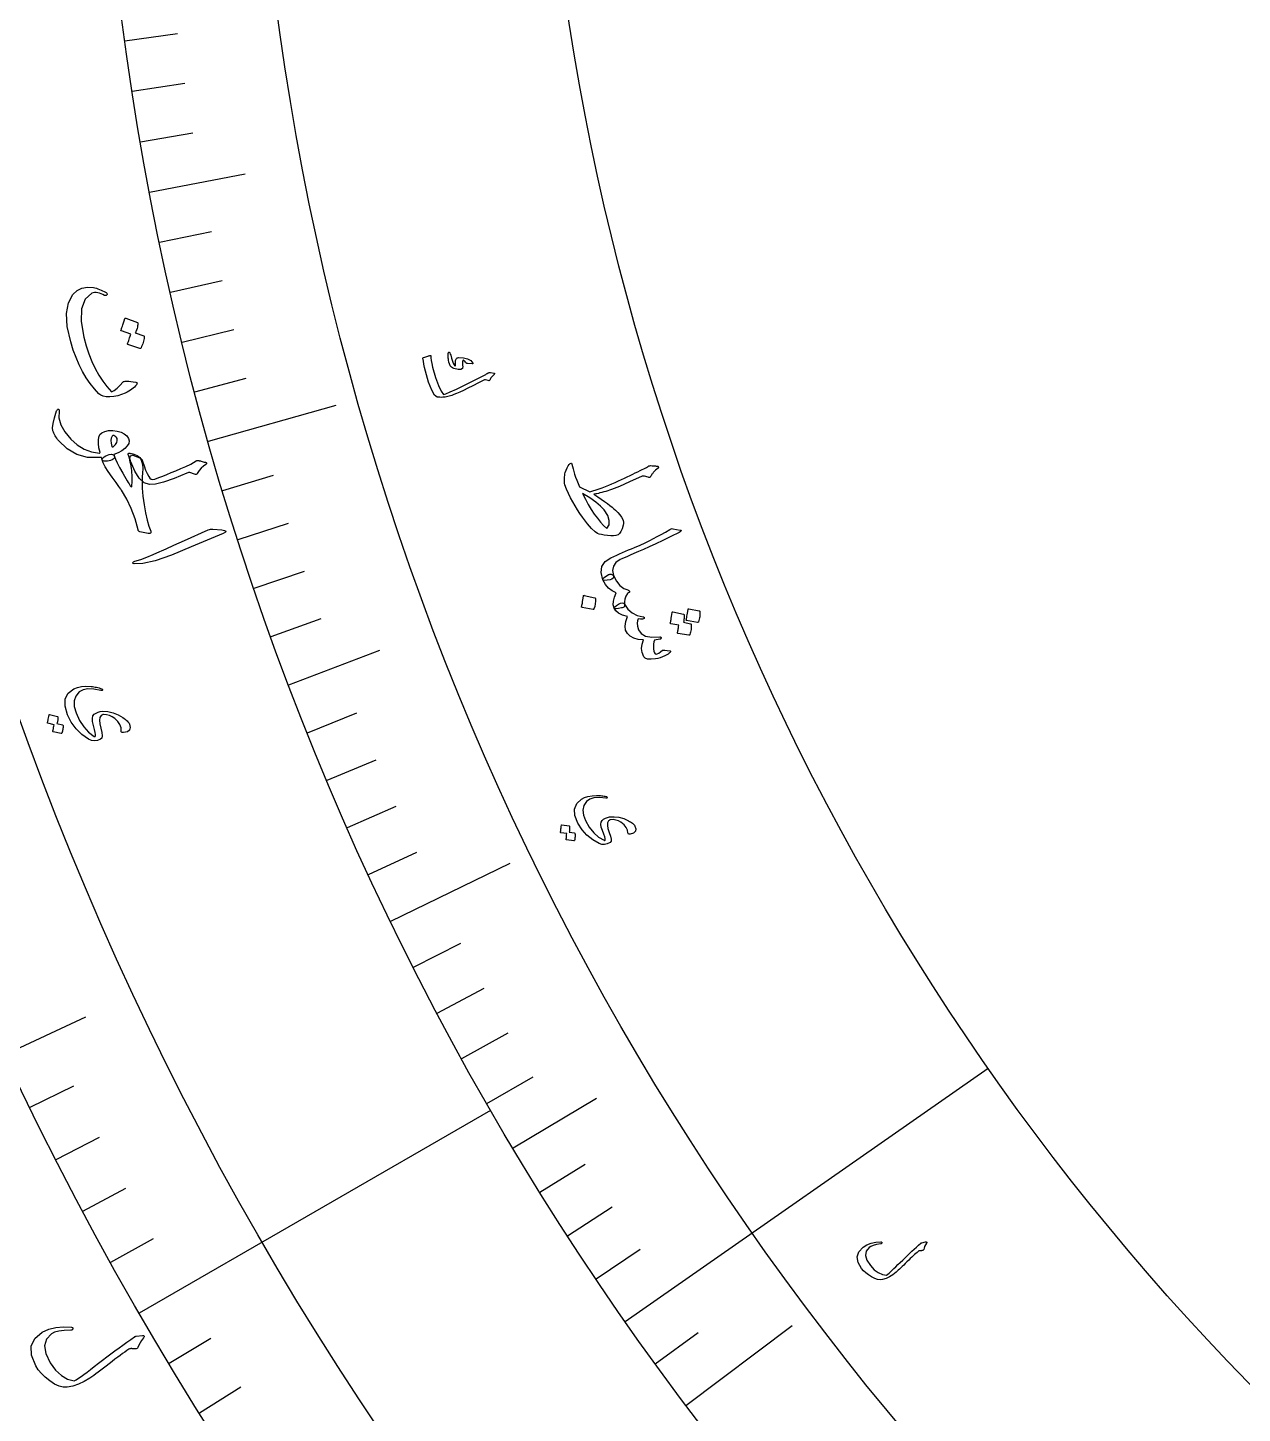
# Model space of a CAD drawing. Header units: millimetres. Extents: x -59 to 59, y -59 to 86.
# Drawn here: x -48.03 to -28.6, y -28.3 to -6.14 of the extents above; entities that cross this region are included whole.
import ezdxf

# ---------------------------------------------------------------- set-up
doc = ezdxf.new("R2010")
doc.units = ezdxf.units.MM
for name, color, linetype in [('CUT_OUTER', 1, 'Continuous'), ('ENGRAVE', 7, 'Continuous'), ('ENGRAVE_FINE', 8, 'Continuous'), ('TEXT', 5, 'Continuous')]:
    doc.layers.add(name, color=color, linetype=linetype)

msp = doc.modelspace()

# ---------------------------------------------------------------- linework, layer by layer
at = {"layer": 'CUT_OUTER'}
msp.add_arc((0, -0.0003), 58.9997, 179.811218, 0.16335, dxfattribs=at)
at = {"layer": 'ENGRAVE'}
for points in [[(-46.0786, -8.766), (-44.5484, -8.4749)], [(-45.1385, -12.7514), (-43.0945, -12.174)], [(-43.8507, -16.6493), (-42.3945, -16.0964)], [(-42.2227, -20.4286), (-40.3107, -19.5035)], [(-48.3923, -22.5657), (-47.0983, -21.9623)], [(-38.4701, -26.8352), (-32.6633, -22.7846)], [(-40.2649, -24.0586), (-38.9278, -23.2597)], [(-46.2414, -26.6975), (-40.6209, -23.4525)], [(-37.4993, -28.1759), (-35.8012, -26.9)]]:
    msp.add_lwpolyline(points, dxfattribs=at)
for radius in [57.82, 57.82, 56.2713, 53.395, 53.395, 51.1235, 46.905, 46.905, 44.427, 39.825, 39.825]:
    msp.add_circle((0, 0), radius, dxfattribs=at)
at = {"layer": 'ENGRAVE_FINE'}
for points in [[(-46.4737, -6.3459), (-45.6319, -6.231)], [(-46.3562, -7.1545), (-45.5165, -7.0249)], [(-46.2244, -7.9612), (-45.3872, -7.817)], [(-45.9186, -9.5686), (-45.0869, -9.3953)], [(-45.7446, -10.3687), (-44.916, -10.1808)], [(-45.5566, -11.166), (-44.7314, -10.9637)], [(-45.3545, -11.9603), (-44.533, -11.7437)], [(-44.9085, -13.5389), (-44.0951, -13.2937)], [(-44.6647, -14.3228), (-43.8557, -14.0633)], [(-44.4071, -15.1026), (-43.6027, -14.829)], [(-44.1357, -15.8782), (-43.3363, -15.5906)], [(-43.552, -17.4156), (-42.7631, -17.1002)], [(-43.2398, -18.1769), (-42.4566, -17.8477)], [(-42.9141, -18.933), (-42.1368, -18.5901)], [(-42.575, -19.6837), (-41.8038, -19.3271)], [(-41.8571, -21.1675), (-41.0989, -20.7841)], [(-41.4784, -21.9002), (-40.7271, -21.5035)], [(-41.0868, -22.6264), (-40.3426, -22.2166)], [(-40.6822, -23.346), (-39.9453, -22.9231)], [(-47.9911, -23.4068), (-47.2911, -23.0654)], [(-47.5753, -24.2408), (-46.8814, -23.8873)], [(-39.8349, -24.7641), (-39.1134, -24.3155)], [(-47.145, -25.0674), (-46.4573, -24.7018)], [(-39.3924, -25.4622), (-38.6788, -25.001)], [(-46.7003, -25.8864), (-46.0192, -25.5088)], [(-38.9374, -26.1526), (-38.2321, -25.6789)], [(-37.9907, -27.5097), (-37.3026, -27.0114)], [(-45.7684, -27.5005), (-45.1009, -27.0993)], [(-45.2815, -28.295), (-44.6211, -27.8823)]]:
    msp.add_lwpolyline(points, dxfattribs=at)
at = {"layer": 'TEXT'}
for points in [[(-46.2893, -11.8489), (-46.3041, -11.8682), (-46.3211, -11.8869), (-46.3403, -11.9048), (-46.3617, -11.922), (-46.3853, -11.9384), (-46.4108, -11.954), (-46.4382, -11.9689), (-46.4676, -11.983), (-46.5278, -12.0069), (-46.589, -12.0248), (-46.6512, -12.0364), (-46.7144, -12.0419), (-46.7724, -12.0404), (-46.8211, -12.0319), (-46.8604, -12.0162), (-46.8905, -11.9934), (-46.9616, -11.9146), (-47.0287, -11.8288), (-47.0918, -11.7359), (-47.1508, -11.636), (-47.2055, -11.529), (-47.2555, -11.4148), (-47.3008, -11.2935), (-47.3413, -11.1651), (-47.396, -10.9195), (-47.4079, -10.7104), (-47.3777, -10.5385), (-47.3057, -10.4039), (-47.24, -10.3408), (-47.1629, -10.3016), (-47.0746, -10.2861), (-46.9751, -10.2941), (-46.9528, -10.2993), (-46.9299, -10.3059), (-46.9062, -10.3139), (-46.8817, -10.3233), (-46.8565, -10.3341), (-46.8305, -10.3464), (-46.8038, -10.36), (-46.7763, -10.375), (-46.7683, -10.3803), (-46.7628, -10.3864), (-46.7596, -10.3934), (-46.7589, -10.4011), (-46.7597, -10.4066), (-46.7624, -10.4117), (-46.7669, -10.4163), (-46.7732, -10.4205), (-46.7794, -10.4231), (-46.7858, -10.4238), (-46.7923, -10.4226), (-46.799, -10.4193), (-46.8257, -10.4055), (-46.8528, -10.3937), (-46.8803, -10.3841), (-46.9082, -10.3765), (-46.9341, -10.3729), (-46.9582, -10.3731), (-46.9807, -10.3774), (-47.0013, -10.3856), (-47.1111, -10.4824), (-47.1696, -10.6321), (-47.1765, -10.8348), (-47.131, -11.0898), (-47.0929, -11.227), (-47.0498, -11.356), (-47.0018, -11.4769), (-46.9488, -11.5896), (-46.891, -11.6943), (-46.8283, -11.791), (-46.7608, -11.8797), (-46.6886, -11.9604), (-46.6456, -11.9398), (-46.6007, -11.9064), (-46.5537, -11.8603), (-46.5047, -11.8016), (-46.4993, -11.7988), (-46.4885, -11.7963), (-46.4724, -11.7943), (-46.4509, -11.7926), (-46.4486, -11.793), (-46.4466, -11.7933), (-46.445, -11.7933), (-46.4437, -11.7931), (-46.414, -11.7931), (-46.38, -11.7955), (-46.342, -11.8003), (-46.2999, -11.8075), (-46.2864, -11.8121), (-46.2802, -11.8205), (-46.2812, -11.8327), (-46.2893, -11.8489)], [(-46.1724, -11.0683), (-46.169, -11.0703), (-46.1665, -11.0737), (-46.1647, -11.0785), (-46.1639, -11.0846), (-46.1668, -11.1079), (-46.1708, -11.1307), (-46.1758, -11.153), (-46.1817, -11.1749), (-46.1887, -11.1965), (-46.1969, -11.218), (-46.2063, -11.2393), (-46.2168, -11.2605), (-46.2206, -11.265), (-46.225, -11.2676), (-46.2302, -11.2685), (-46.2361, -11.2675), (-46.4287, -11.2035), (-46.4316, -11.2012), (-46.4327, -11.197), (-46.4318, -11.1909), (-46.4291, -11.1828), (-46.4262, -11.1771), (-46.4225, -11.168), (-46.418, -11.1555), (-46.4127, -11.1397), (-46.4065, -11.1203), (-46.3992, -11.0973), (-46.391, -11.0705), (-46.3817, -11.0401), (-46.5314, -10.988), (-46.5363, -10.9851), (-46.5384, -10.9804), (-46.5378, -10.9739), (-46.5344, -10.9656), (-46.5314, -10.9584), (-46.5271, -10.9472), (-46.5214, -10.9318), (-46.5143, -10.9124), (-46.5059, -10.8887), (-46.4962, -10.8604), (-46.4853, -10.8275), (-46.4731, -10.79), (-46.4706, -10.7858), (-46.4676, -10.7835), (-46.4642, -10.7831), (-46.4604, -10.7847), (-46.2745, -10.8539), (-46.2711, -10.856), (-46.2685, -10.8594), (-46.2668, -10.8641), (-46.266, -10.8702), (-46.2677, -10.8899), (-46.2705, -10.9092), (-46.2744, -10.9281), (-46.2793, -10.9468), (-46.2853, -10.9652), (-46.292, -10.9831), (-46.2995, -11.0007), (-46.3079, -11.0179)], [(-40.5684, -11.6825), (-40.58, -11.6935), (-40.5909, -11.7047), (-40.601, -11.7159), (-40.6102, -11.7273), (-40.6186, -11.7388), (-40.6262, -11.7506), (-40.6329, -11.7627), (-40.6387, -11.775), (-40.6425, -11.7802), (-40.6478, -11.7831), (-40.6546, -11.7838), (-40.663, -11.7821), (-40.708, -11.7705), (-40.7128, -11.7695), (-40.7167, -11.769), (-40.7199, -11.7688), (-40.7222, -11.7692), (-40.82, -11.82), (-40.9085, -11.8652), (-40.9878, -11.905), (-41.0578, -11.9392), (-41.1186, -11.9678), (-41.1701, -11.9905), (-41.2122, -12.0075), (-41.245, -12.0186), (-41.3076, -12.0369), (-41.3278, -12.0415), (-41.3484, -12.0453), (-41.3693, -12.0481), (-41.3906, -12.0499), (-41.4122, -12.0507), (-41.4343, -12.0504), (-41.4568, -12.0491), (-41.4796, -12.0466), (-41.5212, -12.0166), (-41.5664, -11.9371), (-41.6149, -11.808), (-41.6664, -11.6292), (-41.68, -11.5727), (-41.6912, -11.52), (-41.6998, -11.4711), (-41.7059, -11.4261), (-41.7053, -11.4217), (-41.7036, -11.4182), (-41.7008, -11.4156), (-41.6969, -11.4139), (-41.6775, -11.4073), (-41.6598, -11.4015), (-41.6439, -11.3964), (-41.6296, -11.392), (-41.6169, -11.3883), (-41.6056, -11.3853), (-41.5956, -11.3828), (-41.587, -11.381), (-41.5822, -11.3803), (-41.579, -11.3813), (-41.5777, -11.3839), (-41.5782, -11.3883), (-41.579, -11.4209), (-41.575, -11.4615), (-41.5661, -11.5102), (-41.5523, -11.5669), (-41.5052, -11.7345), (-41.4601, -11.8632), (-41.4172, -11.9531), (-41.3768, -12.0042), (-41.3379, -11.9928), (-41.2694, -11.9644), (-41.1713, -11.9189), (-41.0437, -11.8566), (-40.9161, -11.7932), (-40.8197, -11.745), (-40.7545, -11.7118), (-40.7205, -11.6935), (-40.7112, -11.6882), (-40.7026, -11.6833), (-40.6946, -11.6787), (-40.6871, -11.6744), (-40.6804, -11.6705), (-40.6744, -11.667), (-40.6691, -11.6639), (-40.6646, -11.6611), (-40.6546, -11.6559), (-40.6445, -11.6527), (-40.6344, -11.6514), (-40.6242, -11.6523), (-40.5687, -11.6622), (-40.5648, -11.6632), (-40.562, -11.6647), (-40.5604, -11.6667), (-40.5597, -11.6691), (-40.5606, -11.6726), (-40.5623, -11.676), (-40.5649, -11.6793), (-40.5684, -11.6825)], [(-40.9071, -11.5047), (-40.9067, -11.5072), (-40.9071, -11.5095), (-40.9082, -11.5117), (-40.9101, -11.5138), (-40.9119, -11.5148), (-40.914, -11.5156), (-40.9164, -11.5161), (-40.919, -11.5163), (-40.9945, -11.5088), (-41.0023, -11.5075), (-41.0086, -11.5055), (-41.0132, -11.503), (-41.0164, -11.4998), (-41.0254, -11.4852), (-41.0352, -11.4733), (-41.0458, -11.4641), (-41.0572, -11.4578), (-41.0623, -11.4574), (-41.0666, -11.4611), (-41.0701, -11.4691), (-41.0727, -11.4813), (-41.0732, -11.4892), (-41.0735, -11.4972), (-41.0735, -11.5054), (-41.0734, -11.5138), (-41.0729, -11.5224), (-41.0722, -11.5314), (-41.0712, -11.5408), (-41.0699, -11.5505), (-41.0744, -11.5866), (-41.0993, -11.6048), (-41.1446, -11.6051), (-41.2105, -11.5873), (-41.2311, -11.5781), (-41.248, -11.5682), (-41.2611, -11.5576), (-41.2704, -11.5462), (-41.2773, -11.5329), (-41.284, -11.5135), (-41.2905, -11.4883), (-41.2966, -11.4571), (-41.2994, -11.4411), (-41.3015, -11.4257), (-41.3029, -11.411), (-41.3036, -11.397), (-41.3038, -11.3838), (-41.3038, -11.3713), (-41.3035, -11.3596), (-41.303, -11.3487), (-41.3013, -11.3416), (-41.2986, -11.3361), (-41.2949, -11.3323), (-41.2902, -11.3301), (-41.2849, -11.3295), (-41.2807, -11.3309), (-41.2774, -11.3343), (-41.2751, -11.3397), (-41.269, -11.3572), (-41.2624, -11.3771), (-41.2553, -11.3994), (-41.2477, -11.4242), (-41.2334, -11.4705), (-41.2204, -11.5061), (-41.2088, -11.5311), (-41.1987, -11.5454), (-41.1966, -11.5471), (-41.1943, -11.5476), (-41.1917, -11.5471), (-41.189, -11.5455), (-41.1875, -11.5438), (-41.1864, -11.5413), (-41.1857, -11.5378), (-41.1854, -11.5335), (-41.1868, -11.494), (-41.1866, -11.4772), (-41.1845, -11.4624), (-41.1805, -11.4494), (-41.1746, -11.4384), (-41.1669, -11.4282), (-41.158, -11.421), (-41.1479, -11.4168), (-41.1367, -11.4155), (-41.0577, -11.4186), (-40.9932, -11.4345), (-40.9429, -11.4632), (-40.9071, -11.5047)], [(-46.8763, -13.0136), (-47.0703, -13.0117), (-47.2448, -12.966), (-47.3997, -12.8765), (-47.5347, -12.7429), (-47.55, -12.7232), (-47.5643, -12.7035), (-47.5775, -12.6838), (-47.5897, -12.6642), (-47.6007, -12.6447), (-47.6103, -12.6254), (-47.6185, -12.6063), (-47.6253, -12.5874), (-47.6313, -12.5376), (-47.6235, -12.4673), (-47.6019, -12.3769), (-47.5664, -12.2663), (-47.5604, -12.2539), (-47.5536, -12.2457), (-47.5459, -12.2418), (-47.5375, -12.2422), (-47.5301, -12.2459), (-47.5256, -12.2522), (-47.5239, -12.261), (-47.5251, -12.2723), (-47.5309, -12.3791), (-47.5018, -12.4897), (-47.4378, -12.6039), (-47.3388, -12.7214), (-47.2362, -12.811), (-47.1257, -12.878), (-47.0074, -12.9223), (-46.8815, -12.9439), (-46.8777, -12.9424), (-46.8749, -12.9403), (-46.8731, -12.9376), (-46.8724, -12.9343), (-46.8889, -12.8573), (-46.8978, -12.7903), (-46.8992, -12.7334), (-46.8931, -12.6867), (-46.8748, -12.6469), (-46.8429, -12.6164), (-46.7973, -12.5953), (-46.738, -12.5834), (-46.7299, -12.5826), (-46.7217, -12.582), (-46.7132, -12.5816), (-46.7045, -12.5815), (-46.6955, -12.5816), (-46.686, -12.5818), (-46.676, -12.5822), (-46.6655, -12.5827), (-46.5961, -12.5916), (-46.5358, -12.6088), (-46.4848, -12.6342), (-46.4429, -12.668), (-46.4145, -12.7064), (-46.404, -12.7458), (-46.4113, -12.7864), (-46.4365, -12.8281), (-46.4762, -12.8695), (-46.5253, -12.9062), (-46.584, -12.9382), (-46.6522, -12.9656), (-46.651, -12.9699), (-46.6496, -12.974), (-46.6481, -12.978), (-46.6466, -12.9817), (-46.645, -12.9855), (-46.6435, -12.9894), (-46.6422, -12.9936), (-46.6409, -12.9979), (-46.6399, -13.0135), (-46.6461, -13.0277), (-46.6595, -13.0403), (-46.6801, -13.0513), (-46.7036, -13.0601), (-46.7281, -13.0665), (-46.7536, -13.0706), (-46.7801, -13.0722), (-46.804, -13.0713), (-46.8218, -13.0678), (-46.8337, -13.0618), (-46.8394, -13.0532), (-46.8511, -13.0114), (-46.8551, -13.0122), (-46.8607, -13.0128), (-46.8677, -13.0133), (-46.8763, -13.0136)], [(-46.661, -12.8406), (-46.6273, -12.8066), (-46.6059, -12.7736), (-46.5969, -12.7417), (-46.6002, -12.7109), (-46.6097, -12.6945), (-46.6213, -12.6807), (-46.6352, -12.6697), (-46.6513, -12.6612), (-46.6591, -12.6593), (-46.6667, -12.6607), (-46.6739, -12.6656), (-46.6807, -12.6739), (-46.6943, -12.7019), (-46.6989, -12.7384), (-46.6944, -12.7833), (-46.6808, -12.8366), (-46.6782, -12.8418), (-46.6741, -12.8442), (-46.6683, -12.8438), (-46.661, -12.8406)], [(-46.192, -13.2619), (-46.1969, -13.3197), (-46.1994, -13.3792), (-46.1996, -13.4405), (-46.1975, -13.5034), (-46.1932, -13.5679), (-46.187, -13.6336), (-46.1788, -13.7005), (-46.1688, -13.7686), (-46.146, -13.8993), (-46.1204, -14.0136), (-46.0922, -14.1114), (-46.0615, -14.1927), (-46.0587, -14.2016), (-46.0586, -14.2096), (-46.0612, -14.2166), (-46.0665, -14.2227), (-46.0735, -14.2274), (-46.0813, -14.2302), (-46.09, -14.2313), (-46.0996, -14.2305), (-46.2343, -14.2008), (-46.2455, -14.1972), (-46.254, -14.1908), (-46.2598, -14.1814), (-46.263, -14.1692), (-46.3128, -13.9947), (-46.3734, -13.8314), (-46.4447, -13.6793), (-46.5271, -13.5381), (-46.5318, -13.5303), (-46.5405, -13.5171), (-46.5534, -13.4986), (-46.5702, -13.4747), (-46.5911, -13.4455), (-46.616, -13.4109), (-46.645, -13.3709), (-46.6779, -13.3255), (-46.7402, -13.2369), (-46.7879, -13.1615), (-46.8212, -13.0995), (-46.8401, -13.051), (-46.8389, -13.037), (-46.8282, -13.0216), (-46.808, -13.0047), (-46.7781, -12.9864), (-46.7269, -12.9664), (-46.6874, -12.9618), (-46.6594, -12.9725), (-46.6431, -12.9985), (-46.6267, -13.0404), (-46.5985, -13.0988), (-46.5586, -13.1736), (-46.5068, -13.2648), (-46.4804, -13.3106), (-46.4572, -13.3507), (-46.4372, -13.3851), (-46.4205, -13.4137), (-46.407, -13.4365), (-46.3969, -13.4533), (-46.3902, -13.4641), (-46.3868, -13.4689), (-46.3852, -13.4707), (-46.3838, -13.4722), (-46.3826, -13.4735), (-46.3816, -13.4745), (-46.3808, -13.4755), (-46.3802, -13.4765), (-46.3797, -13.4775), (-46.3793, -13.4786), (-46.3741, -13.4843), (-46.3701, -13.4859), (-46.3672, -13.4835), (-46.3656, -13.4769), (-46.3613, -13.449), (-46.3583, -13.4199), (-46.3566, -13.3898), (-46.3562, -13.3586), (-46.3571, -13.3262), (-46.359, -13.2927), (-46.3619, -13.2581), (-46.3659, -13.2222), (-46.3704, -13.1872), (-46.3756, -13.1529), (-46.3815, -13.1192), (-46.388, -13.0861), (-46.3953, -13.0539), (-46.4034, -13.0231), (-46.4123, -12.9934), (-46.422, -12.9651), (-46.4231, -12.9573), (-46.4217, -12.9515), (-46.4176, -12.9475), (-46.411, -12.9455), (-46.3981, -12.9459), (-46.3852, -12.9472), (-46.3724, -12.9493), (-46.3597, -12.9524), (-46.3467, -12.9561), (-46.3334, -12.9603), (-46.3196, -12.9649), (-46.3053, -12.97), (-46.2777, -12.9822), (-46.2552, -12.9958), (-46.2379, -13.0109), (-46.2257, -13.0274), (-46.2063, -13.0723), (-46.1942, -13.1263), (-46.1894, -13.1895), (-46.192, -13.2619)], [(-45.9947, -13.3574), (-45.9335, -13.3345), (-45.8694, -13.3096), (-45.8023, -13.2829), (-45.7321, -13.2544), (-45.6588, -13.2237), (-45.5819, -13.1908), (-45.5016, -13.1556), (-45.4179, -13.1182), (-45.336, -13.0669), (-45.3244, -13.0632), (-45.3129, -13.0613), (-45.3014, -13.0612), (-45.2901, -13.0628), (-45.2841, -13.0641), (-45.2762, -13.066), (-45.2663, -13.0687), (-45.2544, -13.0721), (-45.2404, -13.0761), (-45.2243, -13.0804), (-45.206, -13.0851), (-45.1855, -13.0902), (-45.1787, -13.0921), (-45.1734, -13.0953), (-45.1694, -13.0998), (-45.1669, -13.1055), (-45.1666, -13.1107), (-45.1686, -13.1158), (-45.1731, -13.1207), (-45.18, -13.1254), (-45.2186, -13.1525), (-45.2541, -13.185), (-45.2865, -13.223), (-45.3158, -13.2665), (-45.3243, -13.2778), (-45.3342, -13.2841), (-45.3457, -13.2852), (-45.3586, -13.2814), (-45.4348, -13.255), (-45.4436, -13.2537), (-45.4544, -13.2544), (-45.4673, -13.2571), (-45.4823, -13.2619), (-45.6881, -13.3479), (-45.8563, -13.4072), (-45.9869, -13.4398), (-46.0799, -13.4456), (-46.1651, -13.4166), (-46.2437, -13.3461), (-46.3155, -13.2341), (-46.3802, -13.0803), (-46.3936, -13.0203), (-46.3832, -12.986), (-46.3492, -12.9773), (-46.2915, -12.9943), (-46.2835, -12.9978), (-46.2757, -13.0013), (-46.2681, -13.0047), (-46.2606, -13.0079), (-46.2533, -13.0111), (-46.2462, -13.0141), (-46.2393, -13.0171), (-46.2325, -13.0199), (-46.219, -13.0278), (-46.2078, -13.0388), (-46.199, -13.0527), (-46.1926, -13.0696), (-46.1681, -13.1468), (-46.1433, -13.2139), (-46.1184, -13.2709), (-46.0933, -13.318), (-46.0744, -13.3432), (-46.0516, -13.3581), (-46.0251, -13.3629), (-45.9947, -13.3574)], [(-38.0647, -13.1429), (-38.0411, -13.1446), (-38.0202, -13.1461), (-38.002, -13.1475), (-37.9865, -13.1489), (-37.9738, -13.15), (-37.9641, -13.1509), (-37.9574, -13.1515), (-37.9537, -13.1519), (-37.9485, -13.1536), (-37.9442, -13.1564), (-37.9409, -13.1602), (-37.9385, -13.1652), (-37.9378, -13.1697), (-37.9386, -13.174), (-37.9412, -13.1781), (-37.9454, -13.182), (-37.9661, -13.2), (-37.9843, -13.2162), (-38, -13.2304), (-38.0131, -13.2427), (-38.0186, -13.2491), (-38.0243, -13.2562), (-38.0303, -13.264), (-38.0366, -13.2726), (-38.0431, -13.282), (-38.0498, -13.2924), (-38.0566, -13.3038), (-38.0637, -13.3162), (-38.072, -13.3253), (-38.0814, -13.3307), (-38.0918, -13.3323), (-38.1033, -13.3301), (-38.1627, -13.3114), (-38.172, -13.3094), (-38.181, -13.309), (-38.1897, -13.3103), (-38.198, -13.3134), (-38.3994, -13.4039), (-38.5636, -13.4743), (-38.6907, -13.5245), (-38.7806, -13.5544), (-38.8147, -13.5641), (-38.8459, -13.5727), (-38.8742, -13.5801), (-38.8996, -13.5864), (-38.9222, -13.5916), (-38.9422, -13.5957), (-38.9594, -13.5988), (-38.974, -13.6008), (-38.9111, -13.6421), (-38.8539, -13.6807), (-38.8023, -13.7165), (-38.7564, -13.7496), (-38.7161, -13.7799), (-38.6813, -13.8071), (-38.652, -13.8315), (-38.6283, -13.8529), (-38.5902, -13.8924), (-38.5579, -13.9305), (-38.5313, -13.9673), (-38.5105, -14.0026), (-38.5026, -14.0225), (-38.4988, -14.0449), (-38.4992, -14.0698), (-38.5036, -14.0973), (-38.5192, -14.1544), (-38.5381, -14.199), (-38.5602, -14.231), (-38.5857, -14.2505), (-38.6179, -14.2617), (-38.6566, -14.2676), (-38.7018, -14.2682), (-38.7534, -14.2634), (-38.8053, -14.2558), (-38.8493, -14.2474), (-38.8852, -14.2381), (-38.9133, -14.2281), (-38.9538, -14.2012), (-39.0074, -14.1491), (-39.0741, -14.0716), (-39.1536, -13.9685), (-39.1955, -13.9101), (-39.2355, -13.8498), (-39.2737, -13.7875), (-39.3101, -13.7234), (-39.3446, -13.6576), (-39.3773, -13.5905), (-39.4083, -13.5221), (-39.4374, -13.4524), (-39.4411, -13.4245), (-39.4434, -13.3976), (-39.4443, -13.3718), (-39.4437, -13.3469), (-39.4419, -13.3228), (-39.4387, -13.2992), (-39.4344, -13.2761), (-39.4288, -13.2535), (-39.4161, -13.213), (-39.4014, -13.178), (-39.385, -13.1484), (-39.3666, -13.1244), (-39.3499, -13.1091), (-39.337, -13.1029), (-39.3278, -13.1059), (-39.3224, -13.1182), (-39.3147, -13.1552), (-39.305, -13.1947), (-39.2932, -13.2365), (-39.2794, -13.2807), (-39.2636, -13.3272), (-39.2457, -13.3761), (-39.2257, -13.4274), (-39.2037, -13.4809), (-39.0377, -13.5636), (-38.9876, -13.5488), (-38.9374, -13.5327), (-38.8871, -13.5154), (-38.8366, -13.4969), (-38.786, -13.4773), (-38.7348, -13.4565), (-38.6833, -13.4348), (-38.6313, -13.4119), (-38.5801, -13.3888), (-38.5307, -13.366), (-38.4831, -13.3436), (-38.4374, -13.3216), (-38.3933, -13.3002), (-38.3507, -13.2796), (-38.3095, -13.2598), (-38.2698, -13.2407), (-38.233, -13.223), (-38.2008, -13.2072), (-38.173, -13.1934), (-38.1496, -13.1815), (-38.1307, -13.1716), (-38.116, -13.1635), (-38.1055, -13.1572), (-38.0993, -13.1528), (-38.092, -13.1488), (-38.0837, -13.1459), (-38.0746, -13.1439), (-38.0647, -13.1429)], [(-38.8072, -13.8513), (-38.8633, -13.7892), (-38.9395, -13.7249), (-39.0356, -13.658), (-39.1518, -13.5884), (-39.1069, -13.6795), (-39.0608, -13.7647), (-39.0135, -13.8439), (-38.9651, -13.9172), (-38.9158, -13.9845), (-38.866, -14.0458), (-38.8158, -14.1012), (-38.765, -14.1505), (-38.7297, -14.0916), (-38.725, -14.0222), (-38.7509, -13.9422), (-38.8072, -13.8513)], [(-44.9247, -14.1713), (-44.8784, -14.1789), (-44.8592, -14.1906), (-44.8672, -14.2066), (-44.9023, -14.2269), (-45.4157, -14.4436), (-45.7309, -14.5762), (-45.988, -14.6655), (-46.1872, -14.7109), (-46.3285, -14.7123), (-46.3413, -14.7084), (-46.349, -14.7038), (-46.3515, -14.6985), (-46.349, -14.6925), (-46.3439, -14.6866), (-46.3365, -14.6813), (-46.3269, -14.6765), (-46.3151, -14.6721), (-46.2215, -14.6425), (-46.1237, -14.6067), (-46.0216, -14.5649), (-45.9152, -14.517), (-45.8872, -14.505), (-45.8119, -14.4719), (-45.6892, -14.4176), (-45.5191, -14.3423), (-45.1427, -14.1725), (-45.1223, -14.1649), (-45.1028, -14.1599), (-45.0842, -14.1576), (-45.0666, -14.1579)], [(-37.5906, -14.1735), (-37.5836, -14.1749), (-37.5786, -14.1768), (-37.5756, -14.1792), (-37.5745, -14.182), (-37.5754, -14.1873), (-37.5813, -14.1939), (-37.5922, -14.202), (-37.6083, -14.2114), (-37.7422, -14.2793), (-37.8666, -14.3405), (-37.9815, -14.3951), (-38.0869, -14.4429), (-38.1776, -14.4824), (-38.2588, -14.5179), (-38.3306, -14.5495), (-38.393, -14.5771), (-38.4459, -14.6006), (-38.4895, -14.6199), (-38.5237, -14.6349), (-38.5486, -14.6458), (-38.6181, -14.6912), (-38.6599, -14.7492), (-38.6739, -14.8198), (-38.6599, -14.9028), (-38.6572, -14.9264), (-38.665, -14.9452), (-38.6832, -14.9591), (-38.7118, -14.9681), (-38.7592, -14.9763), (-38.7944, -14.979), (-38.8172, -14.976), (-38.8277, -14.9675), (-38.8553, -14.8531), (-38.8431, -14.7566), (-38.7914, -14.6781), (-38.7003, -14.6176), (-38.6539, -14.596), (-38.6072, -14.5748), (-38.5604, -14.5538), (-38.5132, -14.5331), (-38.4659, -14.5127), (-38.4184, -14.4923), (-38.3707, -14.472), (-38.3229, -14.4517), (-38.2316, -14.4133), (-38.15, -14.3771), (-38.0782, -14.3429), (-38.0161, -14.3108), (-37.9571, -14.2784), (-37.8946, -14.2431), (-37.8284, -14.2049), (-37.7586, -14.1638), (-37.7458, -14.157), (-37.7334, -14.1528), (-37.7214, -14.151), (-37.7098, -14.1517)], [(-38.481, -15.3589), (-38.4798, -15.3756), (-38.4805, -15.3884), (-38.4829, -15.3974), (-38.4872, -15.4025), (-38.495, -15.4072), (-38.505, -15.4118), (-38.5173, -15.4161), (-38.5318, -15.4203), (-38.5793, -15.431), (-38.6145, -15.4355), (-38.6374, -15.4336), (-38.648, -15.4255), (-38.6611, -15.3722), (-38.6599, -15.3131), (-38.6445, -15.2486), (-38.6148, -15.1785), (-38.6791, -15.1481), (-38.7361, -15.1028), (-38.7857, -15.0426), (-38.8277, -14.9675), (-38.8293, -14.9583), (-38.8267, -14.9493), (-38.82, -14.9407), (-38.8091, -14.9323), (-38.7366, -14.8871), (-38.7285, -14.8821), (-38.7188, -14.8792), (-38.7074, -14.8784), (-38.6945, -14.8796), (-38.6837, -14.8826), (-38.6744, -14.8874), (-38.6664, -14.8942), (-38.6599, -14.9028), (-38.6093, -14.992), (-38.554, -15.0598), (-38.4939, -15.1062), (-38.4293, -15.1314), (-38.4208, -15.1339), (-38.4137, -15.1382), (-38.4082, -15.144), (-38.4041, -15.1516), (-38.4023, -15.1593), (-38.4034, -15.1658), (-38.4074, -15.171), (-38.4143, -15.1749), (-38.4211, -15.1779), (-38.4269, -15.181), (-38.4315, -15.1842), (-38.4351, -15.1875), (-38.4602, -15.2336), (-38.4762, -15.2776), (-38.4831, -15.3194), (-38.481, -15.3589)], [(-38.955, -15.2578), (-38.9518, -15.2592), (-38.9491, -15.262), (-38.947, -15.266), (-38.9454, -15.2714), (-38.9456, -15.3139), (-38.9499, -15.3555), (-38.9583, -15.3962), (-38.9707, -15.4362), (-38.9732, -15.4406), (-38.9764, -15.4434), (-38.9803, -15.4445), (-38.9848, -15.444), (-39.1612, -15.4108), (-39.1658, -15.4088), (-39.1683, -15.4048), (-39.1687, -15.3989), (-39.1668, -15.3911), (-39.1652, -15.3843), (-39.1629, -15.3737), (-39.16, -15.3592), (-39.1564, -15.341), (-39.1522, -15.3187), (-39.1476, -15.2922), (-39.1424, -15.2614), (-39.1368, -15.2263), (-39.1355, -15.2214), (-39.1334, -15.2184), (-39.1306, -15.2173), (-39.1271, -15.2181)], [(-37.751, -16.106), (-37.7465, -16.1088), (-37.7455, -16.1139), (-37.7478, -16.1212), (-37.7534, -16.1308), (-37.7647, -16.1433), (-37.7825, -16.1568), (-37.8071, -16.1712), (-37.8383, -16.1866), (-37.8743, -16.2027), (-37.9105, -16.2159), (-37.9469, -16.2261), (-37.9834, -16.2334), (-38.0574, -16.2408), (-38.114, -16.2379), (-38.1532, -16.2249), (-38.175, -16.2017), (-38.1988, -16.135), (-38.2073, -16.0676), (-38.2005, -15.9995), (-38.1784, -15.9309), (-38.261, -15.9246), (-38.3314, -15.9054), (-38.3894, -15.8734), (-38.435, -15.8285), (-38.4636, -15.7734), (-38.473, -15.7096), (-38.4631, -15.6373), (-38.4339, -15.5564), (-38.5141, -15.533), (-38.5765, -15.5033), (-38.6212, -15.4675), (-38.648, -15.4255), (-38.6466, -15.4144), (-38.6347, -15.3996), (-38.6124, -15.3813), (-38.5798, -15.3593), (-38.5456, -15.3425), (-38.5178, -15.3368), (-38.4962, -15.3423), (-38.481, -15.3589), (-38.4272, -15.4371), (-38.3593, -15.497), (-38.2773, -15.5387), (-38.1814, -15.562), (-38.1762, -15.5632), (-38.172, -15.5652), (-38.1689, -15.5678), (-38.1669, -15.5712), (-38.1656, -15.5757), (-38.1653, -15.5802), (-38.1662, -15.5846), (-38.1682, -15.589), (-38.1775, -15.5948), (-38.196, -15.5976), (-38.2239, -15.5975), (-38.261, -15.5944), (-38.2763, -15.6246), (-38.2808, -15.6636), (-38.2743, -15.7114), (-38.2568, -15.7681), (-38.2145, -15.8302), (-38.1436, -15.8703), (-38.0442, -15.8883), (-37.9164, -15.8842), (-37.9099, -15.8839), (-37.9048, -15.8847), (-37.9011, -15.8867), (-37.8989, -15.8898), (-37.8972, -15.8951), (-37.8967, -15.9002), (-37.8974, -15.905), (-37.8993, -15.9094), (-37.9029, -15.9136), (-37.907, -15.9169), (-37.9114, -15.9193), (-37.9162, -15.9208), (-38.0013, -15.9349), (-38.0114, -15.9644), (-38.0173, -15.9974), (-38.019, -16.0338), (-38.0166, -16.0736), (-38.0103, -16.1107), (-38.0011, -16.1371), (-37.9891, -16.1528), (-37.9744, -16.1578), (-37.9567, -16.154), (-37.9343, -16.1424), (-37.9069, -16.123), (-37.8748, -16.0959), (-37.8635, -16.0934), (-37.8391, -16.0943), (-37.8016, -16.0985), (-37.751, -16.106)], [(-37.4247, -15.6718), (-37.4214, -15.6731), (-37.4187, -15.6757), (-37.4165, -15.6796), (-37.4149, -15.6848), (-37.4142, -15.7055), (-37.4145, -15.7259), (-37.4156, -15.746), (-37.4177, -15.7659), (-37.4207, -15.7857), (-37.4248, -15.8055), (-37.43, -15.8254), (-37.4362, -15.8453), (-37.4388, -15.8498), (-37.4423, -15.8527), (-37.4467, -15.8542), (-37.452, -15.8541), (-37.6288, -15.8259), (-37.6316, -15.8243), (-37.6331, -15.8207), (-37.6332, -15.8153), (-37.632, -15.8079), (-37.631, -15.803), (-37.6296, -15.7954), (-37.6278, -15.785), (-37.6254, -15.7719), (-37.6227, -15.7561), (-37.6197, -15.7377), (-37.6165, -15.7166), (-37.613, -15.6928), (-37.7429, -15.6719), (-37.7468, -15.6698), (-37.7487, -15.6658), (-37.7487, -15.6599), (-37.7468, -15.6521), (-37.7452, -15.6454), (-37.7431, -15.635), (-37.7403, -15.6209), (-37.7369, -15.603), (-37.7329, -15.5812), (-37.7285, -15.5552), (-37.7237, -15.525), (-37.7183, -15.4906), (-37.7167, -15.4866), (-37.7145, -15.4842), (-37.7116, -15.4834), (-37.708, -15.4842), (-37.5382, -15.5187), (-37.5349, -15.52), (-37.5322, -15.5227), (-37.5301, -15.5266), (-37.5284, -15.5317), (-37.528, -15.5464), (-37.5279, -15.5611), (-37.5282, -15.5758), (-37.5289, -15.5906), (-37.5302, -15.6053), (-37.5322, -15.6199), (-37.5348, -15.6344), (-37.5382, -15.6488)], [(-37.2849, -15.4669), (-37.2817, -15.4682), (-37.279, -15.4708), (-37.2768, -15.4747), (-37.2752, -15.4799), (-37.2746, -15.5005), (-37.275, -15.5208), (-37.2762, -15.5409), (-37.2784, -15.5607), (-37.2815, -15.5803), (-37.2857, -15.6001), (-37.291, -15.6199), (-37.2973, -15.6397), (-37.3003, -15.6452), (-37.3038, -15.6488), (-37.3078, -15.6505), (-37.3124, -15.6503), (-37.4889, -15.6219), (-37.4927, -15.6197), (-37.4947, -15.6157), (-37.4947, -15.6099), (-37.4927, -15.6022), (-37.4912, -15.5955), (-37.489, -15.5851), (-37.4862, -15.5711), (-37.4827, -15.5533), (-37.4788, -15.5315), (-37.4744, -15.5056), (-37.4695, -15.4756), (-37.4641, -15.4414), (-37.4629, -15.4366), (-37.4608, -15.4337), (-37.4581, -15.4325), (-37.4546, -15.4332)], [(-46.5341, -17.3864), (-46.5358, -17.3365), (-46.5536, -17.2868), (-46.5875, -17.2373), (-46.6375, -17.1878), (-46.6781, -17.1596), (-46.7216, -17.1396), (-46.7678, -17.1278), (-46.8169, -17.1242), (-46.826, -17.1254), (-46.8349, -17.1285), (-46.8434, -17.1333), (-46.8517, -17.1401), (-46.8731, -17.1727), (-46.8818, -17.2176), (-46.8778, -17.2746), (-46.8611, -17.3438), (-46.8437, -17.4118), (-46.8387, -17.4641), (-46.8459, -17.5005), (-46.8654, -17.5212), (-46.9151, -17.5412), (-46.9634, -17.5479), (-47.0104, -17.5414), (-47.0561, -17.5215), (-47.1642, -17.4443), (-47.2563, -17.3531), (-47.3323, -17.2481), (-47.392, -17.1294), (-47.4315, -16.9904), (-47.4274, -16.8745), (-47.3798, -16.7819), (-47.2889, -16.7125), (-47.2333, -16.6907), (-47.1692, -16.6773), (-47.0968, -16.6721), (-47.016, -16.6752), (-46.9929, -16.6781), (-46.9703, -16.6814), (-46.9484, -16.6852), (-46.927, -16.6895), (-46.9061, -16.6944), (-46.8856, -16.6998), (-46.8654, -16.7059), (-46.8456, -16.7126), (-46.8369, -16.7169), (-46.8323, -16.7218), (-46.8316, -16.7274), (-46.835, -16.7337), (-46.8403, -16.7384), (-46.8463, -16.7412), (-46.853, -16.7421), (-46.8604, -16.7412), (-46.972, -16.717), (-47.0665, -16.7126), (-47.1438, -16.7282), (-47.2039, -16.7638), (-47.2574, -16.8287), (-47.2839, -16.9058), (-47.2835, -16.9949), (-47.256, -17.096), (-47.2005, -17.2181), (-47.1335, -17.3218), (-47.0553, -17.4071), (-46.966, -17.4738), (-46.9592, -17.4773), (-46.9537, -17.4775), (-46.9494, -17.4744), (-46.9463, -17.468), (-46.9442, -17.4461), (-46.9486, -17.4112), (-46.9594, -17.363), (-46.9766, -17.3018), (-46.9914, -17.2385), (-46.9944, -17.1872), (-46.9856, -17.1478), (-46.965, -17.1204), (-46.9362, -17.1008), (-46.9037, -17.0864), (-46.8675, -17.0773), (-46.8276, -17.0735), (-46.7449, -17.0781), (-46.6636, -17.0965), (-46.5836, -17.1287), (-46.5049, -17.1747), (-46.4855, -17.1874), (-46.468, -17.2003), (-46.4525, -17.2133), (-46.4388, -17.2264), (-46.427, -17.2395), (-46.417, -17.2525), (-46.4088, -17.2653), (-46.4024, -17.2781), (-46.3879, -17.3319), (-46.3989, -17.3724), (-46.4354, -17.3995), (-46.4974, -17.4132), (-46.5157, -17.4128), (-46.5279, -17.4082), (-46.534, -17.3994), (-46.5341, -17.3864)], [(-47.4702, -17.292), (-47.4678, -17.2931), (-47.4659, -17.2952), (-47.4644, -17.2982), (-47.4634, -17.3021), (-47.4634, -17.3177), (-47.4642, -17.3331), (-47.4656, -17.3482), (-47.4677, -17.363), (-47.4705, -17.3778), (-47.474, -17.3925), (-47.4784, -17.4072), (-47.4836, -17.4219), (-47.4856, -17.4251), (-47.4882, -17.4272), (-47.4915, -17.4281), (-47.4954, -17.4279), (-47.6246, -17.399), (-47.6266, -17.3977), (-47.6276, -17.395), (-47.6276, -17.3909), (-47.6264, -17.3854), (-47.625, -17.3814), (-47.6234, -17.3751), (-47.6215, -17.3666), (-47.6193, -17.3558), (-47.6168, -17.3426), (-47.614, -17.3269), (-47.6109, -17.3087), (-47.6073, -17.288), (-47.7079, -17.2642), (-47.7113, -17.2627), (-47.713, -17.2597), (-47.7131, -17.2554), (-47.7116, -17.2497), (-47.7103, -17.2447), (-47.7084, -17.237), (-47.706, -17.2265), (-47.703, -17.2132), (-47.6995, -17.197), (-47.6955, -17.1777), (-47.6912, -17.1552), (-47.6863, -17.1296), (-47.6851, -17.1267), (-47.6833, -17.125), (-47.6812, -17.1245), (-47.6786, -17.1252), (-47.5532, -17.1576), (-47.5508, -17.1588), (-47.5489, -17.1608), (-47.5475, -17.1639), (-47.5464, -17.1678), (-47.5459, -17.1809), (-47.5462, -17.1938), (-47.5471, -17.2066), (-47.5488, -17.2193), (-47.5512, -17.2318), (-47.5541, -17.2441), (-47.5575, -17.2563), (-47.5615, -17.2682)], [(-38.4264, -19.0182), (-38.4325, -18.9732), (-38.4532, -18.93), (-38.4884, -18.8883), (-38.5382, -18.8481), (-38.5776, -18.8264), (-38.6187, -18.8123), (-38.6616, -18.8059), (-38.7064, -18.8072), (-38.7145, -18.8092), (-38.7222, -18.8127), (-38.7295, -18.8179), (-38.7364, -18.8248), (-38.7527, -18.8563), (-38.7564, -18.8976), (-38.7476, -18.9489), (-38.726, -19.0099), (-38.704, -19.0698), (-38.6946, -19.1166), (-38.6978, -19.1502), (-38.7135, -19.1707), (-38.7566, -19.1934), (-38.7996, -19.204), (-38.8428, -19.2024), (-38.886, -19.1887), (-38.9909, -19.1288), (-39.0826, -19.0548), (-39.161, -18.9668), (-39.226, -18.8649), (-39.2745, -18.7427), (-39.2815, -18.6375), (-39.247, -18.5493), (-39.1711, -18.4782), (-39.1228, -18.4534), (-39.0661, -18.4354), (-39.0011, -18.4241), (-38.9278, -18.4195), (-38.9066, -18.4199), (-38.8858, -18.4208), (-38.8656, -18.4223), (-38.8459, -18.4242), (-38.8266, -18.4267), (-38.8075, -18.4297), (-38.7887, -18.4334), (-38.7702, -18.4376), (-38.762, -18.4407), (-38.7573, -18.4447), (-38.7562, -18.4497), (-38.7587, -18.4557), (-38.7631, -18.4604), (-38.7682, -18.4635), (-38.7742, -18.465), (-38.7809, -18.4648), (-38.8841, -18.4532), (-38.97, -18.4579), (-39.0385, -18.4791), (-39.0895, -18.5168), (-39.1319, -18.5805), (-39.1489, -18.6526), (-39.1403, -18.7332), (-39.1061, -18.8221), (-39.0446, -18.9275), (-38.9745, -19.0152), (-38.8959, -19.0851), (-38.8089, -19.1372), (-38.8024, -19.1397), (-38.7974, -19.1394), (-38.7938, -19.1362), (-38.7916, -19.1301), (-38.7918, -19.1102), (-38.799, -19.0789), (-38.8132, -19.0364), (-38.8343, -18.9825), (-38.8536, -18.9267), (-38.8611, -18.8805), (-38.8567, -18.8441), (-38.8406, -18.8175), (-38.8164, -18.797), (-38.7883, -18.781), (-38.7564, -18.7695), (-38.7207, -18.7624), (-38.6455, -18.7589), (-38.5702, -18.768), (-38.4949, -18.7898), (-38.4195, -18.824), (-38.4008, -18.8338), (-38.3838, -18.8438), (-38.3686, -18.8541), (-38.355, -18.8647), (-38.3431, -18.8754), (-38.3329, -18.8862), (-38.3243, -18.8971), (-38.3173, -18.9081), (-38.2992, -18.9554), (-38.3054, -18.993), (-38.3359, -19.0209), (-38.3907, -19.039), (-38.4073, -19.0404), (-38.4187, -19.0373), (-38.4251, -19.0299), (-38.4264, -19.0182)], [(-39.2817, -19.0192), (-39.2795, -19.02), (-39.2776, -19.0217), (-39.2759, -19.0242), (-39.2746, -19.0277), (-39.2732, -19.0419), (-39.2725, -19.0558), (-39.2724, -19.0696), (-39.2729, -19.0832), (-39.274, -19.0968), (-39.2759, -19.1105), (-39.2785, -19.1242), (-39.2818, -19.138), (-39.2833, -19.1411), (-39.2855, -19.1432), (-39.2884, -19.1443), (-39.292, -19.1445), (-39.4115, -19.1302), (-39.4135, -19.1292), (-39.4146, -19.1268), (-39.4149, -19.1231), (-39.4144, -19.1181), (-39.4135, -19.1143), (-39.4126, -19.1085), (-39.4116, -19.1006), (-39.4107, -19.0906), (-39.4097, -19.0785), (-39.4086, -19.064), (-39.4074, -19.0473), (-39.4061, -19.0282), (-39.4993, -19.0159), (-39.5025, -19.0148), (-39.5044, -19.0123), (-39.5049, -19.0084), (-39.504, -19.0031), (-39.5033, -18.9985), (-39.5023, -18.9913), (-39.501, -18.9816), (-39.4995, -18.9693), (-39.4979, -18.9543), (-39.4961, -18.9364), (-39.4942, -18.9157), (-39.4922, -18.8921), (-39.4913, -18.8893), (-39.4899, -18.8876), (-39.488, -18.887), (-39.4856, -18.8874), (-39.3692, -18.9052), (-39.367, -18.906), (-39.3651, -18.9077), (-39.3634, -18.9103), (-39.3621, -18.9138), (-39.3605, -18.9256), (-39.3595, -18.9373), (-39.3592, -18.949), (-39.3596, -18.9606), (-39.3605, -18.9722), (-39.362, -18.9836), (-39.364, -18.9949), (-39.3665, -19.0061)], [(-33.6644, -25.5589), (-33.6598, -25.5583), (-33.6557, -25.5588), (-33.6521, -25.5607), (-33.6491, -25.5637), (-33.6471, -25.5675), (-33.6467, -25.5718), (-33.6479, -25.5764), (-33.6507, -25.5814), (-33.6676, -25.6096), (-33.6808, -25.6359), (-33.69, -25.6604), (-33.6955, -25.683), (-33.6981, -25.6904), (-33.7033, -25.696), (-33.7112, -25.6996), (-33.7217, -25.7014), (-33.7273, -25.7016), (-33.7327, -25.7019), (-33.7378, -25.7022), (-33.7427, -25.7025), (-33.7473, -25.7028), (-33.7515, -25.703), (-33.7554, -25.7031), (-33.7589, -25.7032), (-33.7651, -25.7036), (-33.7715, -25.7054), (-33.778, -25.7085), (-33.7848, -25.7131), (-33.8022, -25.7283), (-33.8209, -25.7451), (-33.841, -25.7636), (-33.8625, -25.7838), (-33.8853, -25.8055), (-33.9096, -25.8288), (-33.9354, -25.8536), (-33.9626, -25.8799), (-33.9894, -25.9066), (-34.0147, -25.9315), (-34.0386, -25.9546), (-34.0611, -25.9759), (-34.0822, -25.9954), (-34.1018, -26.0134), (-34.1201, -26.0298), (-34.1369, -26.0446), (-34.1885, -26.0861), (-34.2416, -26.1198), (-34.2963, -26.1457), (-34.3526, -26.1637), (-34.3904, -26.1682), (-34.4325, -26.1627), (-34.4791, -26.1472), (-34.53, -26.1218), (-34.58, -26.0902), (-34.6231, -26.0576), (-34.6592, -26.0238), (-34.6883, -25.989), (-34.7438, -25.8889), (-34.7581, -25.7984), (-34.7315, -25.7178), (-34.6639, -25.647), (-34.6027, -25.6089), (-34.5349, -25.5822), (-34.4607, -25.5667), (-34.38, -25.5624), (-34.3748, -25.5628), (-34.3708, -25.5642), (-34.3678, -25.5666), (-34.3659, -25.5701), (-34.3647, -25.5744), (-34.3645, -25.5782), (-34.3653, -25.5814), (-34.3671, -25.5842), (-34.3703, -25.5876), (-34.3739, -25.5901), (-34.378, -25.5917), (-34.3826, -25.5924), (-34.4485, -25.6035), (-34.5018, -25.6168), (-34.5423, -25.6325), (-34.5701, -25.6505), (-34.614, -25.7109), (-34.6251, -25.7792), (-34.6034, -25.8555), (-34.5488, -25.9397), (-34.4868, -26.0059), (-34.4225, -26.0535), (-34.3562, -26.0824), (-34.2879, -26.0926), (-34.27, -26.0777), (-34.2495, -26.0598), (-34.2263, -26.0389), (-34.2004, -26.0151), (-34.1718, -25.9882), (-34.1406, -25.9581), (-34.1066, -25.9249), (-34.0699, -25.8884), (-34.0317, -25.8513), (-33.994, -25.8149), (-33.9567, -25.7794), (-33.9199, -25.7446), (-33.8834, -25.7106), (-33.8474, -25.6776), (-33.8117, -25.6454), (-33.7763, -25.6142), (-33.7434, -25.5826), (-33.7391, -25.5797), (-33.7348, -25.5774), (-33.7305, -25.5757), (-33.7262, -25.5745)], [(-46.1917, -27.0577), (-46.1842, -27.0575), (-46.1778, -27.0592), (-46.1725, -27.0627), (-46.1683, -27.0681), (-46.1659, -27.0745), (-46.1661, -27.0813), (-46.1689, -27.0884), (-46.1743, -27.0958), (-46.2066, -27.1373), (-46.2325, -27.1766), (-46.252, -27.2136), (-46.265, -27.2485), (-46.2705, -27.2597), (-46.2798, -27.2675), (-46.293, -27.2718), (-46.3102, -27.2726), (-46.3191, -27.2719), (-46.3276, -27.2714), (-46.3358, -27.2709), (-46.3436, -27.2704), (-46.3509, -27.2701), (-46.3577, -27.2696), (-46.3638, -27.2691), (-46.3694, -27.2686), (-46.3793, -27.2681), (-46.3898, -27.2697), (-46.4009, -27.2734), (-46.4125, -27.2794), (-46.443, -27.3002), (-46.476, -27.3234), (-46.5114, -27.3489), (-46.5493, -27.3769), (-46.5898, -27.407), (-46.6328, -27.4394), (-46.6784, -27.4739), (-46.7266, -27.5105), (-46.7743, -27.5479), (-46.8193, -27.5826), (-46.8617, -27.6147), (-46.9015, -27.6442), (-46.9386, -27.6713), (-46.9733, -27.6961), (-47.0054, -27.7187), (-47.0349, -27.7389), (-47.1247, -27.7952), (-47.2156, -27.8387), (-47.3074, -27.8694), (-47.4003, -27.8873), (-47.4611, -27.8871), (-47.5271, -27.8703), (-47.5981, -27.8368), (-47.6742, -27.7866), (-47.7477, -27.7267), (-47.8099, -27.6664), (-47.8608, -27.6057), (-47.9004, -27.5447), (-47.9693, -27.3746), (-47.9746, -27.228), (-47.9165, -27.105), (-47.7954, -27.0058), (-47.6907, -26.9574), (-47.5779, -26.9281), (-47.457, -26.918), (-47.328, -26.9269), (-47.3199, -26.9285), (-47.3137, -26.9315), (-47.3095, -26.936), (-47.3072, -26.9419), (-47.3061, -26.9489), (-47.3065, -26.9549), (-47.3084, -26.9599), (-47.3118, -26.964), (-47.3175, -26.9688), (-47.3238, -26.972), (-47.3306, -26.9738), (-47.338, -26.974), (-47.4448, -26.9788), (-47.532, -26.9896), (-47.5994, -27.0066), (-47.6471, -27.0298), (-47.7285, -27.117), (-47.7595, -27.2235), (-47.7398, -27.349), (-47.6692, -27.4934), (-47.5834, -27.6107), (-47.4904, -27.6987), (-47.3906, -27.7573), (-47.2839, -27.7866), (-47.2527, -27.7663), (-47.2166, -27.7418), (-47.1758, -27.7131), (-47.1301, -27.6802), (-47.0796, -27.6429), (-47.0243, -27.601), (-46.964, -27.5547), (-46.8988, -27.5037), (-46.831, -27.4521), (-46.7641, -27.4015), (-46.6981, -27.3521), (-46.6329, -27.3039), (-46.5686, -27.2569), (-46.5049, -27.2113), (-46.4421, -27.1671), (-46.3799, -27.1243), (-46.3216, -27.0805), (-46.3143, -27.0766), (-46.307, -27.0737), (-46.2998, -27.0718), (-46.2927, -27.0708)]]:
    msp.add_lwpolyline(points, close=True, dxfattribs=at)

doc.saveas('drawing.dxf')
